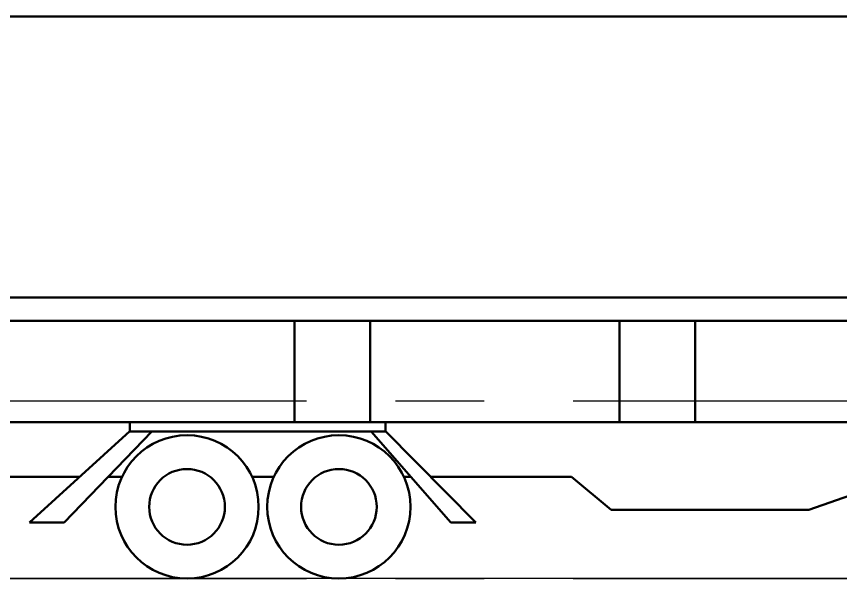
# Model space of a CAD drawing. Extents: x 152195838 to 323921156, y 365159662 to 730681027.
# Drawn here: x 161371801 to 161376439, y 365211063 to 365214226 of the extents above; entities that cross this region are included whole.
import ezdxf

# ---------------------------------------------------------------- set-up
doc = ezdxf.new("R2010")
doc.units = 0
doc.header["$MEASUREMENT"] = 0
doc.linetypes.add('CEN', pattern=[63, 60, -1, 1, -1])
for name, color, linetype in [('4A.TEC CEN', 1, 'CEN'), ('4A.TEC LAND', 53, 'CONTINUOUS'), ('HAT', 5, 'CONTINUOUS')]:
    doc.layers.add(name, color=color, linetype=linetype)
doc.layers.add('8ETC', color=8, linetype='CONTINUOUS', lineweight=0)

# ---------------------------------------------------------------- blocks, each defined once
blk = doc.blocks.new('A$C63F46924')
at = {"layer": '8ETC', "color": 8, "lineweight": 50}
for p, q in [((2098.4, 3162.3), (10075.8, 3162.3)), ((2237.5, 1580.7), (9889.4, 1580.7)), ((2266.5, 1449.2), (9889.4, 1449.2)), ((4961.7, 1449.2), (4961.7, 880.4)), ((5387.7, 1449.2), (5387.7, 880.4)), ((6790.1, 1449.2), (6790.1, 880.4)), ((7216.1, 1449.2), (7216.1, 880.4)), ((2157, 880.4), (10075.8, 880.4)), ((6705, 880.4), (6705, 827.7)), ((8144, 880.4), (8144, 827.7)), ((6195.6, 315.3), (6705, 829.4)), ((6336.8, 315.3), (6785.2, 827.7)), ((6705, 827.7), (8144, 827.7)), ((8512.3, 315.3), (8020.5, 827.7)), ((8707.9, 315.3), (8144, 829.4)), ((5433.8, 385.8), (5657.3, 571.8)), ((5657.3, 571.8), (6449.7, 571.8)), ((6561.2, 571.8), (6600.7, 571.8)), ((7332.8, 571.8), (7455.4, 571.8)), ((8187.6, 571.8), (8266.2, 571.8)), ((8426.6, 571.8), (10075.8, 571.8)), ((4047.2, 481.2), (4321.9, 385.8)), ((4321.9, 385.8), (5433.8, 385.8)), ((6195.6, 315.3), (6336.8, 315.3)), ((8707.9, 315.3), (8512.3, 315.3))]:
    blk.add_line(p, q, dxfattribs=at)
for centre, radius in [((6966.7, 403.1), 403.1), ((7821.5, 403.1), 403.1), ((6966.7, 403.1), 213), ((7821.5, 403.1), 213)]:
    blk.add_circle(centre, radius, dxfattribs=at)

msp = doc.modelspace()

# ---------------------------------------------------------------- linework, layer by layer
at = {"layer": '4A.TEC CEN', "color": 8, "ltscale": 500}
for p, q in [((161217434.11, 365212063.33), (161448798.99, 365212063.33)), ((161217434.11, 365211063.33), (161448798.99, 365211063.33))]:
    msp.add_line(p, q, dxfattribs=at)
at = {"layer": '4A.TEC LAND', "linetype": 'Continuous'}
msp.add_lwpolyline([(161411938.71, 365211063.33), (161370106.94, 365211063.33)], dxfattribs=at)

# ---------------------------------------------------------------- block references
at = {"layer": 'HAT', "xscale": -1}
msp.add_blockref('A$C63F46924', (161380582.72, 365211063.33, -104062.5), dxfattribs=at)

doc.saveas('drawing.dxf')
